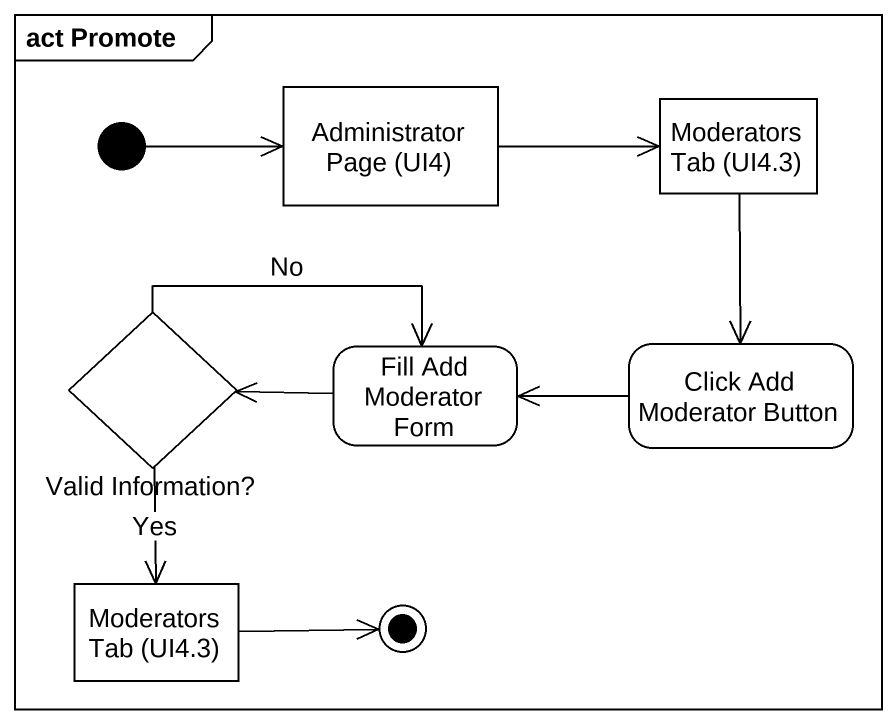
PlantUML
@startuml
mainframe act Promote
hide empty description
state "Administrator Page (UI4)" as Administrator_Page_UI4 <<object>> #FFFFFF
state "Moderators Tab (UI4.3)" as Moderators_Tab_UI4_3 <<object>> #FFFFFF
state "Valid Information?" as Valid_Information <<choice>> #FFFFFF
state "Fill Add Moderator Form" as Fill_Add_Moderator_Form #FFFFFF
state "Click Add Moderator Button" as Click_Add_Moderator_Button #FFFFFF
state "Moderators Tab (UI4.3)" as Moderators_Tab_UI4_3_2 <<object>> #FFFFFF
[*] -right-> Administrator_Page_UI4
Administrator_Page_UI4 -right-> Moderators_Tab_UI4_3
Moderators_Tab_UI4_3 --> Click_Add_Moderator_Button
Valid_Information -right-> Fill_Add_Moderator_Form : No
Valid_Information --> Moderators_Tab_UI4_3_2 : Yes
Fill_Add_Moderator_Form -left-> Valid_Information
Click_Add_Moderator_Button -left-> Fill_Add_Moderator_Form
Moderators_Tab_UI4_3_2 -right-> [*]
@enduml
